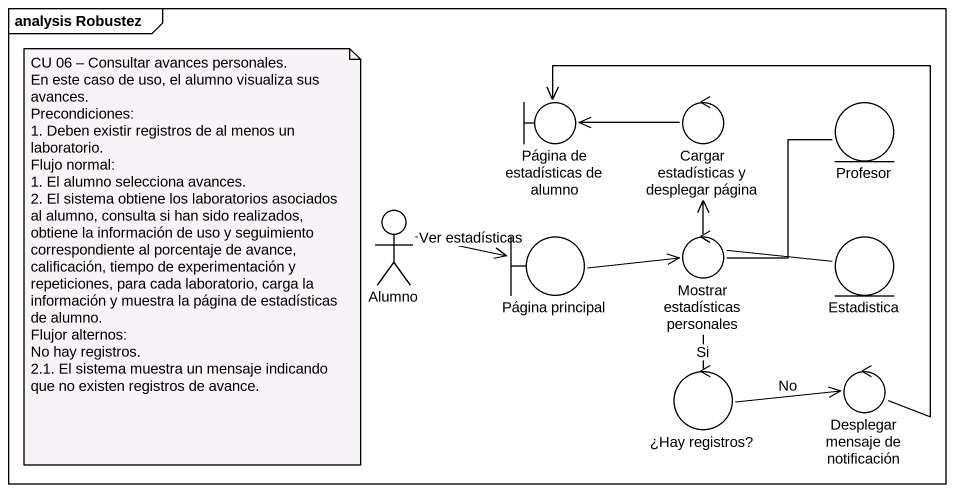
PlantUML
@startuml
mainframe analysis Robustez
boundary "Página de estadísticas de alumno" as Página_de_estadísticas_de
control "Cargar estadísticas y desplegar página" as Cargar_estadísticas_y
entity Profesor
actor Alumno
boundary "Página principal" as Página_principal
control "Mostrar estadísticas personales" as Mostrar_estadísticas
entity Estadistica
control "¿Hay registros?" as Hay_registros
control "Desplegar mensaje de notificación" as Desplegar_mensaje_de
Cargar_estadísticas_y -left-> Página_de_estadísticas_de
Profesor -- Mostrar_estadísticas
Alumno -right-> Página_principal : Ver estadísticas
Página_principal -right-> Mostrar_estadísticas
Mostrar_estadísticas -up-> Cargar_estadísticas_y
Mostrar_estadísticas -right- Estadistica
Mostrar_estadísticas -- Hay_registros : Si
Hay_registros -right-> Desplegar_mensaje_de : No
Desplegar_mensaje_de -up-> Página_de_estadísticas_de
note as N1
  CU 06 – Consultar avances personales.
  En este caso de uso, el alumno visualiza sus avances.
  Precondiciones:
  1. Deben existir registros de al menos un laboratorio.
  Flujo normal:
  1. El alumno selecciona avances.
  2. El sistema obtiene los laboratorios asociados al alumno, consulta si han sido realizados, obtiene la información de uso y seguimiento correspondiente al porcentaje de avance, calificación, tiempo de experimentación y repeticiones, para cada laboratorio, carga la información y muestra la página de estadísticas de alumno.
  Flujor alternos:
  No hay registros.
  2.1. El sistema muestra un mensaje indicando que no existen registros de avance.
end note
@enduml
